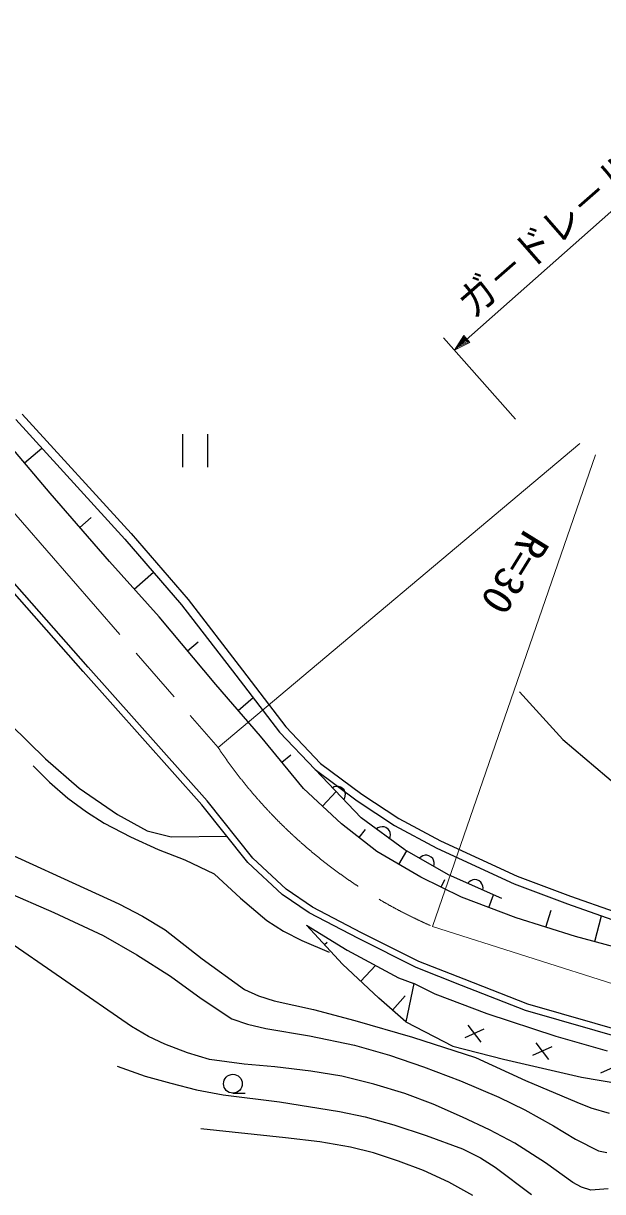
# Model space of a CAD drawing. Units: millimetres, scale not verified. Extents: x 40000 to 680000, y 20000 to 380000.
# Drawn here: x 96796 to 131852, y 245444 to 316134 of the extents above; entities that cross this region are included whole.
import ezdxf
from ezdxf.enums import TextEntityAlignment as Align

# ---------------------------------------------------------------- set-up
doc = ezdxf.new("R2010")
doc.units = ezdxf.units.MM
doc.header["$LTSCALE"] = 1000
doc.linetypes.add('CHAIN', pattern=[18.5, 12, -1.5, 3.5, -1.5])
for name, color, linetype, lineweight in [('M-BGD', 7, 'Continuous', 25), ('M-BMK', 2, 'CHAIN', 13), ('M-STR-HTXT', 7, 'Continuous', 13)]:
    doc.layers.add(name, color=color, linetype=linetype, lineweight=lineweight)
doc.styles.add('ＭＳ ゴシック', font='')
doc.styles.get('ＭＳ ゴシック').set_extended_font_data('MS Gothic')

msp = doc.modelspace()

# ---------------------------------------------------------------- linework, layer by layer
at = {"layer": 'M-BGD'}
for p, q in [((96347, 292160), (102938, 284927)), ((96717, 292497), (103312, 285259)), ((98420, 287704), (95302, 291367)), ((106432, 291287), (106432, 289287)), ((107952, 289287), (107952, 291287)), ((96861, 289535), (97918, 290436)), ((100421, 276917), (89414, 289378)), ((100721, 277181), (89715, 289642)), ((102006, 283572), (98420, 287704)), ((100213, 285638), (100909, 286242)), ((102938, 284927), (106376, 280954)), ((103312, 285259), (106764, 281270)), ((105007, 280220), (102006, 283572)), ((103506, 281896), (104664, 282933)), ((106376, 280954), (109655, 276695)), ((106764, 281270), (110052, 276999)), ((108452, 276122), (105007, 280220)), ((106729, 278171), (107381, 278719)), ((107910, 269100), (100721, 277181)), ((107604, 268842), (100421, 276917)), ((109655, 276695), (112291, 273247)), ((110052, 276999), (112672, 273573)), ((111141, 273004), (108452, 276122)), ((109797, 274563), (110693, 275337)), ((126820, 275678), (129442, 272805)), ((96019, 273704), (98135, 271640)), ((112672, 273573), (114787, 271358)), ((113753, 269847), (111141, 273004)), ((112291, 273247), (114455, 270983)), ((129442, 272805), (132769, 269982)), ((98135, 271640), (100179, 269866)), ((112447, 271426), (112978, 271865)), ((117235, 268054), (114455, 270983)), ((114455, 270983), (116990, 269090)), ((114787, 271358), (117277, 269499)), ((100179, 269866), (102494, 268272)), ((116052, 267704), (113753, 269847)), ((114903, 268775), (115719, 269651)), ((115615, 269935), (115501, 269881)), ((115729, 269960), (115615, 269935)), ((115871, 269956), (115729, 269960)), ((115983, 269925), (115871, 269956)), ((116095, 269866), (115983, 269925)), ((116205, 269750), (116095, 269866)), ((116258, 269635), (116205, 269750)), ((116249, 269268), (116280, 269380)), ((116284, 269521), (116258, 269635)), ((116280, 269380), (116284, 269521)), ((117277, 269499), (119511, 268032)), ((110388, 265350), (107604, 268842)), ((110682, 265622), (107910, 269100)), ((116189, 269156), (116249, 269268)), ((116990, 269090), (119254, 267603)), ((102494, 268272), (104298, 267280)), ((119881, 266123), (117235, 268054)), ((119511, 268032), (122047, 266664)), ((104298, 267280), (105741, 266920)), ((118196, 266028), (116052, 267704)), ((117124, 266866), (117504, 267351)), ((118257, 267457), (118154, 267384)), ((118365, 267502), (118257, 267457)), ((118505, 267524), (118365, 267502)), ((118621, 267514), (118505, 267524)), ((118741, 267475), (118621, 267514)), ((118870, 267381), (118741, 267475)), ((118944, 267278), (118870, 267381)), ((118989, 267170), (118944, 267278)), ((119254, 267603), (121823, 266217)), ((105741, 266920), (109108, 266955)), ((118962, 266794), (119000, 266914)), ((119011, 267031), (118989, 267170)), ((119000, 266914), (119011, 267031)), ((122047, 266664), (126680, 264534)), ((120847, 264469), (118196, 266028)), ((119521, 265248), (119997, 266057)), ((122526, 264611), (119881, 266123)), ((121102, 265794), (120965, 265757)), ((121218, 265796), (121102, 265794)), ((121342, 265772), (121218, 265796)), ((121823, 266217), (126488, 264073)), ((112453, 263429), (110388, 265350)), ((112703, 263743), (110682, 265622)), ((120864, 265700), (120769, 265615)), ((120965, 265757), (120864, 265700)), ((121481, 265692), (121342, 265772)), ((121566, 265598), (121481, 265692)), ((121623, 265496), (121566, 265598)), ((121660, 265360), (121623, 265496)), ((121638, 265119), (121662, 265243)), ((121662, 265243), (121660, 265360)), ((123302, 263260), (120847, 264469)), ((125759, 263184), (122526, 264611)), ((126680, 264534), (129900, 263327)), ((114300, 262662), (112703, 263743)), ((122074, 263864), (122306, 264335)), ((123770, 264193), (123685, 264100)), ((123866, 264260), (123770, 264193)), ((123997, 264312), (123866, 264260)), ((124113, 264326), (123997, 264312)), ((124239, 264314), (124113, 264326)), ((124385, 264249), (124239, 264314)), ((124479, 264164), (124385, 264249)), ((124546, 264069), (124479, 264164)), ((124597, 263937), (124546, 264069)), ((124612, 263822), (124597, 263937)), ((124600, 263696), (124612, 263822)), ((126488, 264073), (129733, 262856)), ((114095, 262318), (112453, 263429)), ((126615, 262013), (123302, 263260)), ((124959, 262637), (125249, 263409)), ((129900, 263327), (132558, 262385)), ((117075, 260757), (114095, 262318)), ((117260, 261112), (114300, 262662)), ((128408, 261448), (128730, 262470)), ((129733, 262856), (132403, 261909)), ((116104, 259211), (113939, 261573)), ((113939, 261573), (116399, 260047)), ((130201, 260883), (126615, 262013)), ((131370, 260571), (131785, 262128)), ((120737, 259373), (117260, 261112)), ((132539, 260259), (130201, 260883)), ((115021, 260392), (115175, 260533)), ((120574, 259008), (117075, 260757)), ((116399, 260047), (119499, 258374)), ((118318, 257144), (116104, 259211)), ((117211, 258178), (118099, 259130)), ((123315, 257921), (120574, 259008)), ((123463, 258292), (120737, 259373)), ((119499, 258374), (120434, 258030)), ((120434, 258030), (119942, 255717)), ((121713, 257390), (120434, 258030)), ((127316, 256789), (123463, 258292)), ((124862, 256210), (121713, 257390)), ((127187, 256410), (123315, 257921)), ((119942, 255717), (118318, 257144)), ((119130, 256431), (119893, 257299)), ((134317, 254768), (127316, 256789)), ((129044, 254832), (124862, 256210)), ((134229, 254378), (127187, 256410)), ((119942, 255717), (122795, 254241)), ((124672, 255266), (123503, 254741)), ((123703, 255516), (124472, 254491)), ((132144, 253946), (129044, 254832)), ((122795, 254241), (125846, 253454)), ((128780, 254206), (127611, 253681)), ((127811, 254455), (128580, 253431)), ((125846, 253454), (130570, 252372)), ((132888, 253145), (131719, 252621)), ((130570, 252372), (132833, 251978)), ((109477, 251406), (110227, 251406))]:
    msp.add_line(p, q, dxfattribs=at)
for points in [[(97387, 271217), (98371, 270221), (99481, 269247), (100611, 268418), (101689, 267746), (103286, 266912), (104962, 266155), (106562, 265528), (108340, 264681), (109929, 263199), (111525, 261852), (112541, 261211), (113646, 260635), (115296, 259942)], [(93819, 266843), (102581, 262863), (104002, 262116), (105368, 261279), (107612, 259533), (110186, 257673), (111018, 257287), (111966, 256983), (114346, 256465), (116863, 255804), (120345, 254787), (124152, 253557), (127177, 252169), (130298, 250848), (131130, 250507), (132254, 250189)], [(95669, 263617), (98647, 262334), (101629, 260937), (103673, 259767), (105704, 258486), (107547, 257132), (109418, 255908), (110364, 255578), (111475, 255321), (114114, 254881), (116835, 254310), (118949, 253701), (121003, 253001), (123245, 252147), (125569, 251151), (127135, 250396), (128884, 249424), (130205, 248611), (131603, 247920), (132097, 247821)], [(132180, 245613), (131147, 245525), (130569, 245719), (130043, 246001), (128391, 247187), (126538, 248372), (125006, 249193), (123372, 249952), (121601, 250735), (119873, 251382), (118015, 251947), (116059, 252427), (114200, 252741), (112014, 252991), (110162, 253152), (108063, 253448), (106722, 253848), (105357, 254367), (104377, 254827), (103346, 255440), (95382, 260914)], [(102468, 253031), (104169, 252441), (105711, 252006), (107266, 251608), (108887, 251307), (112295, 250872), (115920, 250298), (117485, 249963), (119206, 249480), (121178, 248850), (123378, 248030), (124453, 247495), (125348, 246935), (127550, 245270)], [(124003, 245214), (122549, 246025), (121013, 246720), (119505, 247294), (117984, 247790), (116596, 248140), (114746, 248454), (112667, 248695), (107546, 249243)]]:
    msp.add_lwpolyline(points, dxfattribs=at)
msp.add_circle((109477, 251976), 570, dxfattribs=at)
at = {"layer": 'M-BMK'}
for p, q in [((70484, 316134), (108583, 272313)), ((121548, 261491), (134239, 257448))]:
    msp.add_line(p, q, dxfattribs=at)
msp.add_arc((133513, 289002), 30000, 213.79901, 246.49481, dxfattribs=at)
at = {"layer": 'M-STR-HTXT'}
for p, q in [((122881, 296365), (141832, 313144)), ((126576, 292192), (122218, 297114)), ((122881, 296365), (123444, 297238)), ((123090, 296551), (123467, 297151)), ((123210, 296657), (123490, 297065)), ((123390, 296816), (123513, 296978)), ((123566, 296919), (123390, 296816)), ((123444, 297238), (123815, 296818)), ((123467, 297151), (123732, 296852)), ((123490, 297065), (123649, 296885)), ((123513, 296978), (123566, 296919)), ((123815, 296818), (122881, 296365)), ((123732, 296852), (123090, 296551)), ((123649, 296885), (123210, 296657)), ((108583, 272313), (130470, 290704)), ((131415, 290036), (121548, 261491))]:
    msp.add_line(p, q, dxfattribs=at)

# ---------------------------------------------------------------- texts
at = {"layer": 'M-STR-HTXT', "style": 'ＭＳ ゴシック'}
for s, rotation, width, p in [('ガ－ドレ－ル L=29.0', 41.2, 0.9, (124396, 297801)), ('R=30', 238.3, 1.05, (126674, 285885))]:
    msp.add_text(s, height=1833, rotation=rotation, dxfattribs=dict(at, width=width)).set_placement(p, align=Align.BOTTOM_LEFT)

doc.saveas('drawing.dxf')
